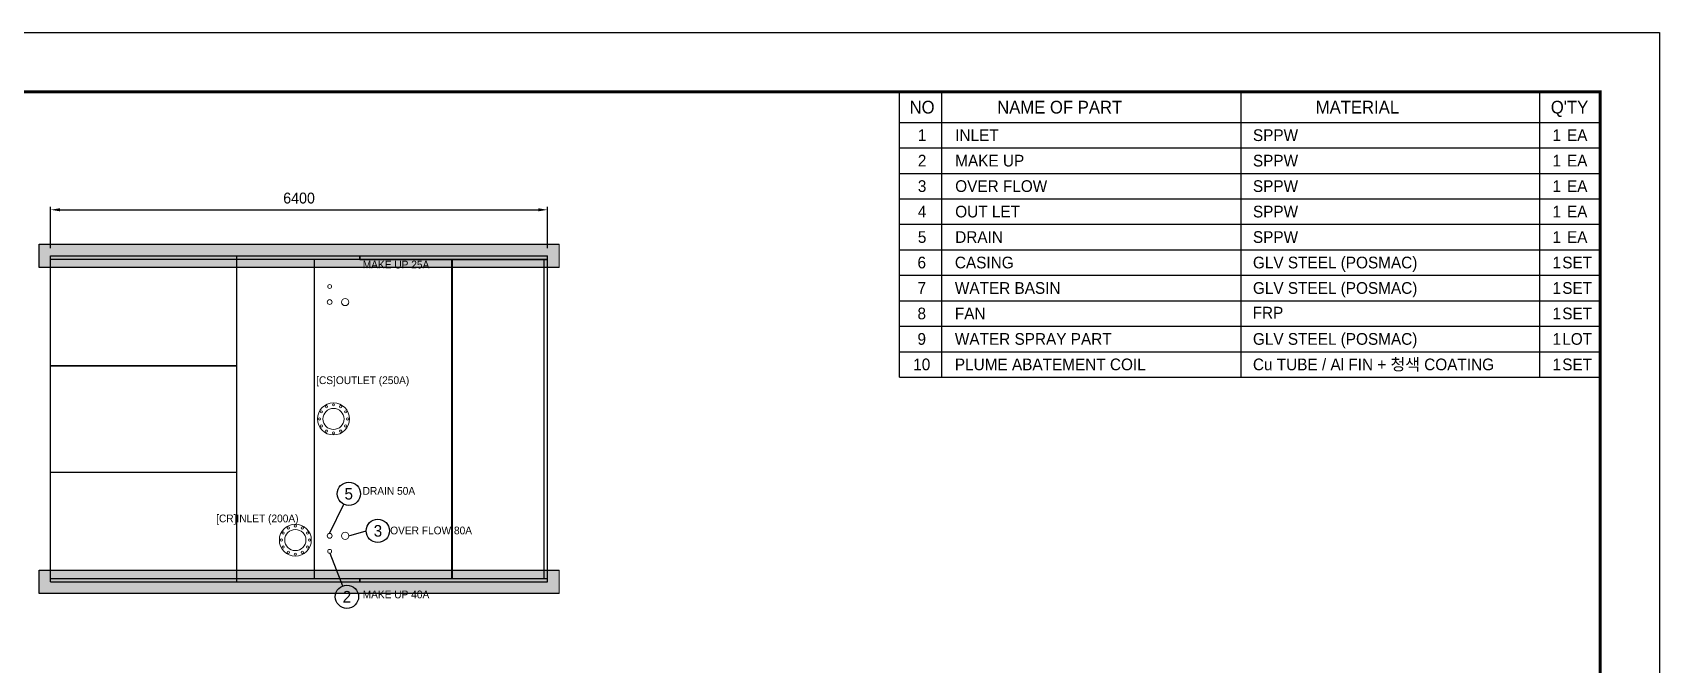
# Model space of a CAD drawing. Header units: millimetres. Extents: x 3475 to 35588, y 2916 to 25624.
# Drawn here: x 14631 to 35588, y 17481 to 25624 of the extents above; entities that cross this region are included whole.
import ezdxf
from ezdxf.enums import TextEntityAlignment as Align

# ---------------------------------------------------------------- set-up
doc = ezdxf.new("R2010")
doc.units = ezdxf.units.MM
for name, color, linetype in [('1.냉각탑', 8, 'Continuous'), ('냉각탑_box', 1, 'Continuous'), ('냉각탑_dim', 1, 'Continuous'), ('냉각탑_form', 1, 'Continuous'), ('냉각탑_text', 3, 'Continuous')]:
    doc.layers.add(name, color=color, linetype=linetype)
doc.styles.add('HY울릉도L', font='')
doc.styles.add('돋움', font='Dotum.ttf')
doc.styles.get('HY울릉도L').set_extended_font_data('HY울릉도L')
doc.dimstyles.new('성지DIM', dxfattribs={"dimtxt": 3.5, "dimasz": 3, "dimexe": 1, "dimexo": 2.5, "dimgap": 2, "dimtad": 1, "dimdec": 0, "dimzin": 3, "dimdsep": 46, "dimtxsty": 'HY울릉도L', "dimblk": 'ARCHTICK', "dimcen": -2, "dimclrd": 256, "dimclre": 256, "dimclrt": 7, "dimadec": 0, "dimazin": 0, "dimtfac": 1, "dimtdec": 0, "dimtofl": 0, "dimtmove": 0, "dimatfit": 3, "dimfxl": 1, "dimtolj": 1, "dimtzin": 0, "dimlwe": -1, "dimarcsym": 0})

# ---------------------------------------------------------------- blocks, each defined once
blk = doc.blocks.new('냉각탑form')
at = {"layer": 'Defpoints'}
blk.add_lwpolyline([(0, 297.07), (420.1, 297.07), (420.1, 0), (0, 0)], close=True, dxfattribs=at)
at = {"layer": '냉각탑_form', "const_width": 0.5}
blk.add_lwpolyline([(10, 287.07), (10, 10), (410.1, 10), (410.1, 287.07)], close=True, dxfattribs=at)
blk = doc.blocks.new('*D175')
at = {"layer": 'Defpoints', "color": 0, "transparency": 16777216}
for p in [(21264, 23340), (14864, 22745), (21264, 22745)]:
    blk.add_point(p, dxfattribs=at)
at = {"layer": '냉각탑_dim', "transparency": 16777216}
for p, q in [((14864, 22845), (14864, 23380)), ((21264, 22845), (21264, 23380))]:
    blk.add_line(p, q, dxfattribs=at)
at = {"layer": '냉각탑_dim', "lineweight": -2, "transparency": 16777216}
blk.add_line((14984, 23340), (21144, 23340), dxfattribs=at)
at = {"layer": '냉각탑_dim', "transparency": 16777216}
for points in [[(14984, 23360), (14984, 23320), (14864, 23340)], [(21144, 23360), (21144, 23320), (21264, 23340)]]:
    blk.add_solid(points, dxfattribs=at)
at = {"layer": '냉각탑_dim', "color": 7, "transparency": 16777216, "insert": (18064, 23490), "char_height": 140, "attachment_point": 5, "style": 'HY울릉도L'}
blk.add_mtext('\\A1;6400', dxfattribs=at)
blk = doc.blocks.new('4')
for p, q in [((14864, 22703), (14864, 22745)), ((14864, 22745), (18846, 22745)), ((14864, 22703), (17846, 22703)), ((14864, 21632), (14864, 22702)), ((14864, 22702), (17264, 22702)), ((17750, 22702), (18846, 22702)), ((18264, 18587), (18264, 22702)), ((18846, 22703), (18846, 22745)), ((18848, 22745), (21264, 22745)), ((18848, 22703), (21264, 22703)), ((18848, 22701), (20033, 22701)), ((20035, 22701), (21220, 22701)), ((21220, 18589), (21220, 22701)), ((21222, 22701), (21264, 22701)), ((21222, 18589), (21222, 22701)), ((21264, 22703), (21264, 22745)), ((21264, 18589), (21264, 22701)), ((14864, 20260), (14864, 21630)), ((14864, 21332), (17264, 21332)), ((14864, 21330), (17264, 21330)), ((14864, 18589), (14864, 20259)), ((18262, 18587), (18262, 20259)), ((14864, 19960), (17264, 19960)), ((14864, 19959), (17264, 19959)), ((14864, 18589), (17264, 18589)), ((14864, 18545), (14864, 18587)), ((14864, 18587), (18846, 18587)), ((14864, 18545), (18846, 18545)), ((17748, 18589), (18846, 18589)), ((18846, 18545), (18846, 18587)), ((18848, 18589), (20033, 18589)), ((18848, 18587), (21264, 18587)), ((18848, 18545), (21264, 18545)), ((20035, 18589), (21220, 18589)), ((21222, 18589), (21264, 18589)), ((21264, 18545), (21264, 18587))]:
    blk.add_line(p, q)
at = {"ltscale": 500}
blk.add_line((17264, 18545), (17264, 22745), dxfattribs=at)
at = {"color": 7, "lineweight": 35}
for p, q in [((18848, 22745), (18848, 22703)), ((20033, 22701), (20033, 18589)), ((20035, 22701), (20035, 18589)), ((18848, 18587), (18848, 18545))]:
    blk.add_line(p, q, dxfattribs=at)
at = {"color": 1, "ltscale": 500}
for p, q in [((18458, 19170), (18640, 19546)), ((18704, 19139), (18928, 19203))]:
    blk.add_line(p, q, dxfattribs=at)
at = {"color": 7, "lineweight": 13}
for centre, radius in [((18458, 22351), 25), ((18458, 22151), 31), ((18658, 22151), 46), ((18458, 19139), 31), ((18658, 19139), 46), ((18458, 18939), 25)]:
    blk.add_circle(centre, radius, dxfattribs=at)
at = {"layer": '1.냉각탑', "lineweight": 13}
for centre, radius in [((18508, 20645), 206), ((18508, 20645), 206), ((18351, 20736), 14.4), ((18508, 20645), 136), ((18418, 20802), 14.4), ((18508, 20827), 14.4), ((18599, 20802), 14.4), ((18665, 20736), 14.4), ((18327, 20645), 14.4), ((18351, 20555), 14.4), ((18665, 20555), 14.4), ((18690, 20645), 14.4), ((18418, 20488), 14.4), ((18508, 20464), 14.4), ((18599, 20488), 14.4), ((18016, 19084), 206), ((18016, 19084), 206), ((17835, 19084), 14.4), ((17859, 19175), 14.4), ((18016, 19084), 136), ((17926, 19241), 14.4), ((18016, 19266), 14.4), ((18107, 19241), 14.4), ((18173, 19175), 14.4), ((18198, 19084), 14.4), ((17859, 18994), 14.4), ((17926, 18927), 14.4), ((18016, 18903), 14.4), ((18107, 18927), 14.4), ((18173, 18994), 14.4)]:
    blk.add_circle(centre, radius, dxfattribs=at)
at = {"layer": '냉각탑_dim', "linetype": 'ByBlock', "lineweight": -2}
for centre in [(18706, 19681), (19078, 19203)]:
    blk.add_circle(centre, 150, dxfattribs=at)
at = {"layer": '1.냉각탑', "style": '돋움'}
for s, p in [('MAKE UP 25A', (18884, 22634)), ('[CS]OUTLET (250A)', (18284, 21144)), ('DRAIN 50A', (18883, 19718)), ('[CR]INLET (200A)', (16996, 19363)), ('OVER FLOW 80A', (19238, 19208))]:
    blk.add_text(s, height=100, dxfattribs=at).set_placement(p, align=Align.MIDDLE_LEFT)
at = {"layer": '냉각탑_text', "style": '돋움'}
for s, p in [('5', (18704, 19681)), ('3', (19080, 19203))]:
    blk.add_text(s, height=150, dxfattribs=at).set_placement(p, align=Align.MIDDLE_CENTER)

msp = doc.modelspace()

# ---------------------------------------------------------------- hatches: boundary and pattern name
h = msp.add_hatch()
h.set_pattern_fill('AR-CONC', color=4)
h.set_pattern_definition([(50, (-312165.55, -179388.17), (182.18467, -15.939086), [19.05, -209.55]), (355, (-312165.55, -179388.17), (-35.24342, 191.056845), [15.24, -167.64058]), (100.451445, (-312150.37, -179389.5), (146.94125, 175.11775), [16.19001, -178.090245]), (46.1842, (-312165.55, -179337.37), (271.07904, -42.04233), [28.575, -314.325]), (96.63556, (-312142.96, -179340.87), (237.40413, 247.42612), [24.28502, -267.1356]), (351.18415, (-312165.55, -179337.37), (237.40413, 247.42612), [22.85997, -251.45973]), (21, (-312140.15, -179350.07), (151.61439, -102.2652), [19.05, -209.55]), (326, (-312140.15, -179350.07), (61.80203, 184.18797), [15.24, -167.64]), (71.451445, (-312127.51, -179358.6), (213.41642, 81.92277), [16.19001, -178.08994]), (37.5, (-312165.55, -179388.17), (3.088603, 84.555039), [0, -165.608, 0, -170.18, 0, -168.275]), (7.5, (-312165.55, -179388.17), (66.819663, 100.180575), [0, -97.028, 0, -161.798, 0, -64.135]), (327.5, (-312222.19, -179388.17), (135.590595, -5.728744), [0, -63.5, 0, -198.12, 0, -262.89]), (317.5, (-312247.59, -179388.17), (148.12918, 25.42649), [0, -82.55, 0, -131.572, 0, -186.69])])
edge = h.paths.add_edge_path()
edge.add_line((21414.4, 22895.3), (14714.5, 22895.3))
edge.add_line((14714.5, 22895.3), (14714.3, 22595.3))
edge.add_line((14714.3, 22595.3), (21414.3, 22595.3))
edge.add_line((21414.3, 22595.3), (21414.5, 22895.3))
h = msp.add_hatch()
h.set_pattern_fill('AR-CONC', color=4)
h.set_pattern_definition([(50, (-312165.55, -183588.17), (182.18467, -15.939086), [19.05, -209.55]), (355, (-312165.55, -183588.17), (-35.24342, 191.056845), [15.24, -167.64058]), (100.451445, (-312150.37, -183589.5), (146.94125, 175.11775), [16.19001, -178.090245]), (46.1842, (-312165.55, -183537.37), (271.07904, -42.04233), [28.575, -314.325]), (96.63556, (-312142.96, -183540.87), (237.40413, 247.42612), [24.28502, -267.1356]), (351.18415, (-312165.55, -183537.37), (237.40413, 247.42612), [22.85997, -251.45973]), (21, (-312140.15, -183550.07), (151.61439, -102.2652), [19.05, -209.55]), (326, (-312140.15, -183550.07), (61.80203, 184.18797), [15.24, -167.64]), (71.451445, (-312127.51, -183558.6), (213.41642, 81.92277), [16.19001, -178.08994]), (37.5, (-312165.55, -183588.17), (3.088603, 84.555039), [0, -165.608, 0, -170.18, 0, -168.275]), (7.5, (-312165.55, -183588.17), (66.819663, 100.180575), [0, -97.028, 0, -161.798, 0, -64.135]), (327.5, (-312222.19, -183588.17), (135.590595, -5.728744), [0, -63.5, 0, -198.12, 0, -262.89]), (317.5, (-312247.59, -183588.17), (148.12918, 25.42649), [0, -82.55, 0, -131.572, 0, -186.69])])
edge = h.paths.add_edge_path()
edge.add_line((21414.4, 18695.3), (14714.5, 18695.3))
edge.add_line((14714.5, 18695.3), (14714.3, 18395.3))
edge.add_line((14714.3, 18395.3), (21414.3, 18395.3))
edge.add_line((21414.3, 18395.3), (21414.5, 18695.3))

# ---------------------------------------------------------------- linework, layer by layer
at = {"lineweight": 5}
for p, q in [((21414.4, 22895.3), (21414.4, 22595.3)), ((21414.4, 18695.3), (21414.4, 18395.3))]:
    msp.add_line(p, q, dxfattribs=at)
at = {"color": 1, "ltscale": 500}
msp.add_line((18458.4, 18914.3), (18625.4, 18493.1), dxfattribs=at)
at = {"ltscale": 500}
for points in [[(21414.4, 22595.3), (14714.4, 22595.3), (14714.4, 22895.3), (21414.4, 22895.3)], [(21414.4, 18395.3), (14714.4, 18395.3), (14714.4, 18695.3), (21414.4, 18695.3)]]:
    msp.add_lwpolyline(points, dxfattribs=at)
at = {"layer": '냉각탑_box'}
for p, q in [((26339, 24859.5), (26339, 21183.5)), ((30193, 24859.5), (30193, 21183.5)), ((34041.1, 24859.5), (34041.1, 21183.5)), ((25797.3, 24465.6), (34823, 24465.6)), ((25797.3, 24137.4), (34823, 24137.4)), ((25797.3, 23809.2), (34823, 23809.2)), ((25797.3, 23481), (34823, 23481)), ((25797.3, 23152.8), (34823, 23152.8)), ((25797.3, 22824.6), (34823, 22824.6)), ((25797.3, 22496.4), (34823, 22496.4)), ((25797.3, 22168.1), (34823, 22168.1)), ((25797.3, 21839.9), (34823, 21839.9)), ((25797.3, 21511.7), (34823, 21511.7)), ((25797.3, 21183.5), (34823, 21183.5))]:
    msp.add_line(p, q, dxfattribs=at)
msp.add_lwpolyline([(25797.3, 21183.5), (25797.3, 24859.5), (34823, 24859.5), (34823, 20527.1)], dxfattribs=at)
at = {"layer": '냉각탑_dim', "linetype": 'ByBlock', "lineweight": -2}
msp.add_circle((18680.7, 18353.6), 150, dxfattribs=at)

# ---------------------------------------------------------------- block references
msp.add_blockref('4', (0, 0))
at = {"layer": '냉각탑_form', "xscale": 76.44, "yscale": 76.44, "zscale": 76.44}
msp.add_blockref('냉각탑form', (3474.9, 2915.8), dxfattribs=at)

# ---------------------------------------------------------------- texts
at = {"layer": '1.냉각탑', "style": '돋움'}
msp.add_text('MAKE UP 40A', height=100, dxfattribs=at).set_placement((18883.5, 18383.5), align=Align.MIDDLE_LEFT)
at = {"layer": '냉각탑_text', "style": '돋움'}
for s, height, p in [('NO', 164.11, (26089.3, 24662.6)), ('NAME OF PART', 164.106, (27861.7, 24662.6)), ('MATERIAL', 164.11, (31696.7, 24662.6)), ("Q'TY", 164.11, (34429.1, 24662.6)), ('1', 151, (26089.3, 24301.5)), ('1', 151, (34265, 24301.5)), ('EA', 150.98, (34527.6, 24301.5)), ('2', 151, (26089.3, 23973.3)), ('1', 151, (34265, 23973.3)), ('EA', 150.98, (34527.6, 23973.3)), ('3', 151, (26089.3, 23645.1)), ('1', 151, (34265, 23645.1)), ('EA', 150.98, (34527.6, 23645.1)), ('4', 151, (26089.3, 23316.9)), ('1', 151, (34265, 23316.9)), ('EA', 150.98, (34527.6, 23316.9)), ('5', 151, (26089.3, 22988.7)), ('1', 151, (34265, 22988.7)), ('EA', 150.98, (34527.6, 22988.7)), ('6', 151, (26085, 22660.5)), ('1', 151, (34265, 22660.5)), ('SET', 150.98, (34527.6, 22660.5)), ('7', 151, (26085, 22332.3)), ('1', 151, (34265, 22332.3)), ('SET', 150.98, (34527.6, 22332.3)), ('8', 151, (26085, 22004)), ('1', 151, (34265, 22004)), ('SET', 150.98, (34527.6, 22004)), ('9', 151, (26085, 21675.8)), ('1', 151, (34265, 21675.8)), ('LOT', 150.98, (34527.6, 21675.8)), ('10', 150.98, (26085, 21347.6)), ('1', 151, (34265, 21347.6)), ('SET', 150.98, (34527.6, 21347.6)), ('2', 150, (18680.7, 18353.6))]:
    msp.add_text(s, height=height, dxfattribs=at).set_placement(p, align=Align.MIDDLE_CENTER)
for s, height, p in [('INLET ', 150.98, (26516, 24301.5)), ('SPPW', 150.98, (30351, 24301.5)), ('MAKE UP', 150.98, (26516, 23973.3)), ('SPPW', 150.98, (30351, 23973.3)), ('OVER FLOW', 150.98, (26516, 23645.1)), ('SPPW', 150.98, (30351, 23645.1)), ('OUT LET ', 150.98, (26516, 23316.9)), ('SPPW', 150.98, (30351, 23316.9)), ('DRAIN', 150.98, (26516, 22988.7)), ('SPPW', 150.98, (30351, 22988.7)), ('CASING', 150.98, (26511.7, 22660.5)), ('GLV STEEL (POSMAC)', 150.977, (30351, 22660.5)), ('WATER BASIN', 150.977, (26511.7, 22332.3)), ('GLV STEEL (POSMAC)', 150.977, (30351, 22332.3)), ('FAN', 150.98, (26511.7, 22004)), ('FRP', 150.98, (30346.7, 22014.1)), ('WATER SPRAY PART', 150.977, (26511.7, 21675.8)), ('GLV STEEL (POSMAC)', 150.977, (30351, 21675.8)), ('PLUME ABATEMENT COIL', 150.977, (26511.7, 21347.6)), ('Cu TUBE / Al FIN + 청색 COATING', 150.977, (30351, 21347.6))]:
    msp.add_text(s, height=height, dxfattribs=at).set_placement(p, align=Align.MIDDLE_LEFT)

# ---------------------------------------------------------------- dimensions: what is measured, and where the dimension line sits
at = {"layer": '냉각탑_dim'}
dim = msp.add_linear_dim(base=(21264.4, 23340.3), p1=(14864.4, 22745.3), p2=(21264.4, 22745.3), dimstyle='성지DIM', override={"dimscale": 40, "dimsah": 1}, dxfattribs=at)
dim.commit()
dim.dimension.update_dxf_attribs({"geometry": '*D175', "text_midpoint": (18064.4, 23490.3)})

doc.saveas('drawing.dxf')
